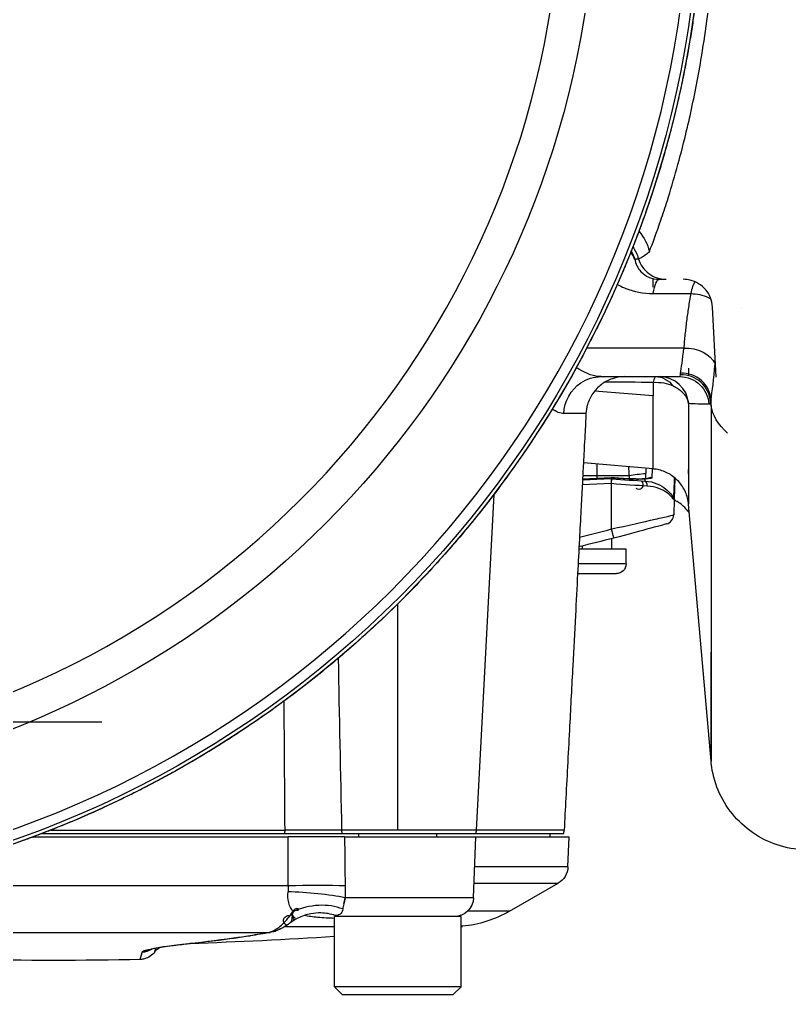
# Model space of a CAD drawing. Header units: millimetres. Extents: x 553637 to 584936, y 5008 to 53898.
# Drawn here: x 560189.1 to 560268.2, y 42116 to 42216.2 of the extents above; entities that cross this region are included whole.
import ezdxf

# ---------------------------------------------------------------- set-up
doc = ezdxf.new("R2010")
doc.units = ezdxf.units.MM
doc.header["$LTSCALE"] = 10
doc.header["$MEASUREMENT"] = 0
doc.layers.add('2', color=2, linetype='Continuous')

msp = doc.modelspace()

# ---------------------------------------------------------------- linework, layer by layer
at = {"layer": '2', "extrusion": (-1, 1.31047e-06, 1.33332e-29)}
for p, q in [((560258.25, 42207.57), (560258.25, 42207.57)), ((560258.26, 42207.6), (560258.26, 42207.6)), ((560254.19, 42188.69), (560254.19, 42189.55)), ((560254.81, 42189.49), (560255.54, 42189.49)), ((560254.2, 42188.02), (560258.06, 42188.02)), ((560260.66, 42179.44), (560260.28, 42186.64)), ((560257.33, 42182.41), (560247.37, 42182.41)), ((560257.83, 42180.37), (560257.83, 42179.57)), ((560248.84, 42179.49), (560256.93, 42179.49)), ((560254.19, 42178.89), (560254.19, 42177.53)), ((560254.19, 42177.53), (560248.17, 42177.99)), ((560259.8, 42178.27), (560259.8, 42178.27)), ((560260.14, 42176.53), (560260.08, 42176.9)), ((560254.19, 42173.78), (560254.19, 42173.78)), ((560254.19, 42170), (560247.02, 42170.63)), ((560248.41, 42170.51), (560248.41, 42169.33)), ((560248.41, 42169.33), (560251.73, 42169.33)), ((560253.43, 42168.99), (560253.47, 42170.07)), ((560254.1, 42170.01), (560254.06, 42169.09)), ((560249.9, 42168.49), (560246.9, 42168.35)), ((560246.93, 42168.87), (560249.91, 42169.01)), ((560249.88, 42169.08), (560246.94, 42168.94)), ((560249.88, 42169.08), (560246.94, 42168.94)), ((560249.91, 42168.49), (560249.9, 42168.49)), ((560249.91, 42169.01), (560249.95, 42169)), ((560249.91, 42163.83), (560249.91, 42168.49)), ((560253.35, 42168.98), (560253.35, 42168.76)), ((560256.43, 42169.07), (560256.36, 42166.86)), ((560237.81, 42167.36), (560236, 42132.88)), ((560256.36, 42166.86), (560256.3, 42165.28)), ((560260.14, 42139.97), (560257.83, 42166.37)), ((560249.91, 42162.83), (560249.91, 42161.74)), ((560251.41, 42161.74), (560246.56, 42161.74)), ((560246.91, 42162.08), (560246.91, 42161.74)), ((560251.41, 42160.24), (560251.41, 42161.74)), ((560251.41, 42160.24), (560246.48, 42160.24)), ((560246.43, 42159.24), (560250.41, 42159.24)), ((560227.96, 42132.88), (560227.96, 42156.13)), ((560192.31, 42132.88), (560216.34, 42132.88)), ((560192.61, 42132.88), (560192.61, 42133)), ((560223.96, 42132.19), (560223.96, 42132.49)), ((560231.2, 42132.88), (560231.2, 42132.88)), ((560231.96, 42132.19), (560231.96, 42132.49)), ((560234.43, 42132.49), (560234.43, 42132.49)), ((560234.48, 42132.88), (560234.48, 42132.88)), ((560243.61, 42132.19), (560243.61, 42132.49)), ((560190.5, 42132.19), (560216.68, 42132.19)), ((560222.49, 42132.19), (560245.55, 42132.19)), ((560235.74, 42125.92), (560235.96, 42132.19)), ((560245.44, 42129.09), (560245.55, 42132.19)), ((560245.44, 42129.09), (560235.85, 42129.09)), ((560235.8, 42127.43), (560244.44, 42127.43)), ((560239.44, 42124.55), (560244.44, 42127.43)), ((560216.7, 42127.14), (560172.08, 42127.14)), ((560235.74, 42125.92), (560222.54, 42125.92)), ((560239.44, 42124.55), (560235.13, 42124.55)), ((560234.46, 42123.99), (560221.46, 42123.99)), ((560221.46, 42116.79), (560221.46, 42123.99)), ((560234.46, 42116.79), (560234.46, 42123.99)), ((560170.61, 42122.35), (560214.6, 42122.35)), ((560216.41, 42122.99), (560221.46, 42122.99)), ((560234.46, 42122.99), (560234.59, 42122.99)), ((560211.27, 42121.81), (560211.27, 42121.81)), ((560201.69, 42120.36), (560201.46, 42119.58)), ((560202.75, 42120.71), (560202.75, 42120.71)), ((560203, 42120.36), (560203.11, 42120.74)), ((560234.46, 42116.79), (560221.46, 42116.79)), ((560222.26, 42115.99), (560221.46, 42116.79)), ((560233.66, 42115.99), (560234.46, 42116.79)), ((560222.26, 42115.99), (560233.66, 42115.99))]:
    msp.add_line(p, q, dxfattribs=at)
at = {"layer": '2'}
msp.add_line((560197.56, 42143.99, 9.82), (560137.56, 42143.99, 9.82), dxfattribs=at)
for centre, radius, start, end in [((560153.41, 42231.49), 91.36, 281.878, 78.1218), ((560153.41, 42231.49), 104.56, 276.2287, 353.7751), ((560255.3, 42165.31), 1, 285.6247, 357.9999), ((560180.02, 42434.45), 279.5, 283.7853, 284.4794), ((560243.05, 42132.99), 2, 345.5366, 356.9975)]:
    msp.add_arc(centre, radius, start, end, dxfattribs=at)
at = {"layer": '2', "extrusion": (3.3667e-22, 2.56909e-16, -1)}
for centre, radius, start, end in [((-560153.41, 42231.49), 105.99, 185.6479, 264.351), ((-560153.41, 42231.49), 105.63, 186.2249, 263.7714), ((-560153.41, 42231.49), 94.9, 188.0915, 261.884), ((-560180.02, 42434.49), 280.5, 255.5206, 256.2759), ((-560250.41, 42160.24), 1, 180.0001, 270.0001), ((-560243.44, 42129.16), 2, 182.0001, 240.0001), ((-560233.74, 42125.99), 2, 182.0001, 270.0001), ((-560233.44, 42134.94), 12, 240.0001, 264.5206), ((-560222.18, 42125.99), 2, 270.0001, 290.1323), ((-560192.61, 42560.63), 439.64, 264.5206, 264.5373), ((-560192.61, 42560.63), 439.64, 266.2371, 268.1745), ((-560204.59, 42119.15), 2, 37.4524, 56.0325), ((-560192.61, 42528.58), 409.09, 268.7485, 271.2516)]:
    msp.add_arc(centre, radius, start, end, dxfattribs=at)
for centre, major_axis, ratio, start_param, end_param in [((560252.14, 42231.4), (3.43, -64.98), 0.069768, -1.148788, -1.148787), ((560254.81, 42184.49), (0, -5), 0.173648, 2.356194, 3.141593), ((560257.69, 42180.29), (-2.99, 0.26), 0.705778, 1.385951, 2.777127), ((560254.44, 42176.49), (0, -3), 0.818599, 3.141622, 3.963812), ((560259.72, 42179.43), (4.61, -87.75), 0.000112, -1.557676, -1.557665), ((560259.22, 42189.95), (-0.7, 13.31), 0.069693, 2.877929, 2.948303), ((560253.89, 42169.12), (3.98, 0.34), 0.116108, -2.133383, -1.670532), ((560249.89, 42169.22), (4.01, 0.19), 0.034841, 1.491244, 1.574127), ((560249.91, 42168.58), (-0.024, 0.499), 0.001662, -0.034867, 0), ((560252.71, 42168.38), (0.037, -0.499), 0.846688, 3.924845, 7.066437), ((560249.91, 42163.86), (-0.25, 0.968), 0.008731, 3.141593, 4.678592), ((560215.44, 42132.99), (0, -2), 0.452614, 4.764779, 4.964822), ((560222.28, 42125.99), (0, -2), 0.981911, 3.477588, 3.477861), ((560216.69, 42123.61), (-0.298, -0.402), 0.918941, -0.243296, 2.898297), ((560205.33, 42120.58), (-3.64, -0.24), 0.111565, 0.042403, 0.279639)]:
    msp.add_ellipse(centre, major_axis=major_axis, ratio=ratio, start_param=start_param, end_param=end_param, dxfattribs=at)
at = {"layer": '2'}
for centre, major_axis, ratio, start_param, end_param in [((560247.56, 42190), (-4.82, -1.31), 0.716156, 3.213018, 3.442097), ((560254.84, 42176.49), (0, 3), 0.998883, 4.785777, 6.283185), ((560256.24, 42189.68), (-0.69, 10.19), 0.038681, 3.334822, 3.405737), ((560252.29, 42230.38), (-4.72, 89.9), 0.069693, 4.066446, 4.074437), ((559926.97, 42232.37), (-68.08, 920.88), 0.347253, 4.618234, 4.619208), ((560249.9, 42168.51), (0.01, 0.501), 0.00069, -1.605617, -0.039464), ((560249.91, 42168.51), (-0.044, -0.498), 0.003042, 1.536022, 3.102176), ((560253.3, 42168.48), (-0.037, 0.499), 0.846688, 6.093488, 6.283185), ((560253.3, 42168.26), (0.024, 0.499), 0.566908, 4.705155, 6.215227), ((560253.92, 42168.61), (-0.5, 0.017), 0.991158, 4.456704, 5.405428), ((560255.86, 42166.88), (-0.5, 0.017), 0.99266, 3.141593, 3.588231), ((560223.62, 42132.99), (0, 2), 0.717526, 1.623238, 1.823392), ((560218.98, 42125.74), (-5.08, 0.44), 0.131744, 3.949311, 5.193798), ((560219.03, 42126.97), (-5.1, -0.03), 0.04238, 3.949723, 5.186114), ((560219.19, 42121.67), (-4.95, -1.23), 0.657776, 3.882101, 4.961365), ((560217.55, 42124.15), (-0.306, -0.395), 0.9116, 3.420599, 6.562192), ((560217.58, 42124.34), (-0.341, -0.366), 0.885248, 3.570414, 6.712006), ((560214.5, 42124.34), (-0.34, 1.97), 0.737239, 2.985151, 3.141593), ((560214.77, 42124.41), (-0.64, 1.9), 0.678253, 2.839844, 3.141593), ((560214.5, 42124.34), (-0.34, 1.97), 0.737239, 3.400254, 3.401349), ((560210.83, 42123.75), (-0.27, 1.98), 0.682034, 3.010783, 3.141593), ((560212.46, 42123.99), (-0.32, 1.97), 0.744152, 2.992047, 3.141593), ((560201.65, 42122.35), (-1.91, 0.59), 0.997905, 1.890375, 2.423552), ((560201.78, 42122.46), (-0.84, 1.81), 0.98699, 2.72332, 3.113601), ((560205.59, 42123.11), (-0.22, 1.99), 0.687067, 3.026819, 3.141593)]:
    msp.add_ellipse(centre, major_axis=major_axis, ratio=ratio, start_param=start_param, end_param=end_param, dxfattribs=at)
for points, degree, knots in [([(560258.74, 42219.56), (560257.13, 42205.36), (560253.13, 42191.42), (560246.79, 42178.3), (560232.09, 42157.72), (560212.22, 42142.33), (560202.95, 42136.86), (560193.09, 42132.62), (560182.87, 42129.66)], 5, [-0.9996129, -0.9996129, -0.9996129, -0.9996129, -0.9996129, -0.9996129, -0.5, -0.5, -0.5, -0.1279723, -0.1279723, -0.1279723, -0.1279723, -0.1279723, -0.1279723]), ([(560253.8, 42192.33), (560254.15, 42193.22), (560254.56, 42194.32), (560254.98, 42195.56), (560255.2, 42196.2), (560255.43, 42196.88), (560255.65, 42197.59), (560256.3, 42199.66), (560256.95, 42201.97), (560257.54, 42204.41), (560257.69, 42205.03), (560257.84, 42205.66), (560257.98, 42206.29), (560258.39, 42208.15), (560258.77, 42210.07), (560259.1, 42212.02), (560259.54, 42214.65), (560259.9, 42217.34), (560260.16, 42220.07)], 3, [0, 0, 0, 0, 0.16429, 0.16429, 0.16429, 0.25, 0.25, 0.25, 0.5, 0.5, 0.5, 0.56377, 0.56377, 0.56377, 0.75, 0.75, 0.75, 1, 1, 1, 1]), ([(560252.3, 42191.55), (560252.39, 42191.09), (560252.58, 42190.65), (560252.93, 42190.27), (560252.95, 42190.25), (560252.97, 42190.23), (560252.99, 42190.21), (560253.19, 42190.02), (560253.43, 42189.84), (560253.73, 42189.71), (560253.75, 42189.7), (560253.77, 42189.69), (560253.79, 42189.68), (560254.08, 42189.56), (560254.43, 42189.49), (560254.81, 42189.49)], 3, [0, 0, 0, 0, 0.475092, 0.475092, 0.475092, 0.5, 0.5, 0.5, 0.75, 0.75, 0.75, 0.765278, 0.765278, 0.765278, 1, 1, 1, 1]), ([(560252.68, 42191.6), (560252.74, 42191.61), (560252.86, 42191.67), (560253.05, 42191.78), (560253.05, 42191.78), (560253.06, 42191.79), (560253.06, 42191.79), (560253.25, 42191.9), (560253.49, 42192.06), (560253.8, 42192.33)], 3, [0.0000046, 0.0000046, 0.0000046, 0.0000046, 0.5000046, 0.5000046, 0.5000046, 0.5147874, 0.5147874, 0.5147874, 1, 1, 1, 1]), ([(560252.68, 42191.6), (560252.86, 42191), (560253.25, 42190.45), (560253.76, 42190.07), (560254.27, 42189.7), (560254.9, 42189.49), (560255.54, 42189.49)], 3, [0, 0, 0, 0, 0.499995, 0.499995, 0.499995, 0.999995, 0.999995, 0.999995, 0.999995]), ([(560260.28, 42186.64), (560260.26, 42186.97), (560260.19, 42187.29), (560259.95, 42187.89), (560259.79, 42188.17), (560259.38, 42188.66), (560259.13, 42188.87), (560258.59, 42189.21), (560258.29, 42189.33), (560257.75, 42189.46), (560257.52, 42189.49), (560257.29, 42189.49)], 3, [0, 0, 0, 0, 0.975443, 0.975443, 1.930576, 1.930576, 2.886271, 2.886271, 3.843042, 3.843042, 4.537068, 4.537068, 4.537068, 4.537068]), ([(560250.51, 42188.97), (560250.73, 42188.84), (560250.98, 42188.72), (560251.23, 42188.61), (560251.28, 42188.59), (560251.34, 42188.57), (560251.39, 42188.55), (560252.2, 42188.23), (560253.16, 42188.02), (560254.2, 42188.02)], 3, [0.6746539, 0.6746539, 0.6746539, 0.6746539, 0.75, 0.75, 0.75, 0.7651723, 0.7651723, 0.7651723, 1, 1, 1, 1]), ([(560258.06, 42188.02), (560258.02, 42187.79), (560257.97, 42187.56), (560257.93, 42187.32), (560257.89, 42187.08), (560257.85, 42186.84), (560257.82, 42186.6), (560257.78, 42186.37), (560257.75, 42186.14), (560257.72, 42185.91), (560257.68, 42185.67), (560257.65, 42185.43), (560257.62, 42185.2), (560257.59, 42184.96), (560257.56, 42184.74), (560257.54, 42184.51), (560257.51, 42184.28), (560257.48, 42184.03), (560257.46, 42183.8), (560257.43, 42183.57), (560257.41, 42183.35), (560257.39, 42183.12), (560257.37, 42182.89), (560257.35, 42182.65), (560257.33, 42182.41)], 3, [0, 0, 0, 0, 0.125, 0.125, 0.125, 0.25, 0.25, 0.25, 0.375, 0.375, 0.375, 0.5, 0.5, 0.5, 0.625, 0.625, 0.625, 0.75, 0.75, 0.75, 0.875, 0.875, 0.875, 1, 1, 1, 1]), ([(560258.06, 42188.02), (560258.67, 42188.02), (560259.3, 42187.87), (560259.84, 42187.62), (560259.94, 42187.57), (560260.03, 42187.52), (560260.12, 42187.47)], 3, [0.4116469, 0.4116469, 0.4116469, 0.4116469, 0.9116469, 0.9116469, 0.9116469, 1, 1, 1, 1]), ([(560248.84, 42179.49), (560248.14, 42179.49), (560247.35, 42179.76), (560246.55, 42180.26), (560246.49, 42180.29), (560246.44, 42180.33), (560246.38, 42180.36), (560246.35, 42180.38), (560246.33, 42180.4), (560246.3, 42180.42)], 3, [0.4484139, 0.4484139, 0.4484139, 0.4484139, 0.9484139, 0.9484139, 0.9484139, 0.9823521, 0.9823521, 0.9823521, 1, 1, 1, 1]), ([(560245.01, 42175.69), (560245.07, 42176.95), (560245.74, 42178.16), (560246.75, 42178.84), (560247.37, 42179.26), (560248.1, 42179.49), (560248.84, 42179.49)], 3, [0.0000017, 0.0000017, 0.0000017, 0.0000017, 0.6215101, 0.6215101, 0.6215101, 1, 1, 1, 1]), ([(560251.28, 42179.49), (560250.85, 42179.49), (560250.41, 42179.41), (560249.6, 42179.14), (560249.21, 42178.93), (560248.54, 42178.42), (560248.24, 42178.11), (560247.75, 42177.41), (560247.56, 42177.02), (560247.36, 42176.31), (560247.31, 42176), (560247.29, 42175.69)], 3, [0, 0, 0, 0, 1.300499, 1.300499, 2.573994, 2.573994, 3.848249, 3.848249, 5.123958, 5.123958, 6.049467, 6.049467, 6.049467, 6.049467]), ([(560256.93, 42179.49), (560257.69, 42179.49), (560258.44, 42179.18), (560258.99, 42178.66), (560259.54, 42178.14), (560259.88, 42177.4), (560259.92, 42176.65)], 3, [0, 0, 0, 0, 0.5, 0.5, 0.5, 1, 1, 1, 1]), ([(560260.08, 42176.9), (560260.03, 42177.65), (560259.67, 42178.38), (560259.11, 42178.9), (560258.54, 42179.41), (560257.76, 42179.7), (560256.99, 42179.68)], 3, [0.0000019, 0.0000019, 0.0000019, 0.0000019, 0.5000019, 0.5000019, 0.5000019, 1, 1, 1, 1]), ([(560260.14, 42177.11), (560260.08, 42177.86), (560259.72, 42178.58), (560259.14, 42179.09), (560258.57, 42179.59), (560257.78, 42179.87), (560257.01, 42179.85)], 3, [0.0000018, 0.0000018, 0.0000018, 0.0000018, 0.5, 0.5, 0.5, 0.9999971, 0.9999971, 0.9999971, 0.9999971]), ([(560254.19, 42170), (560254.19, 42170.01), (560254.19, 42170.06), (560254.19, 42170.17), (560254.19, 42170.82), (560254.19, 42173.34), (560254.19, 42177.53)], 3, [0.4132142, 0.4132142, 0.4132142, 0.4132142, 0.5, 0.5, 0.5, 1, 1, 1, 1]), ([(560259.92, 42176.65), (560259.65, 42176.65), (560259.39, 42176.66), (560259.14, 42176.66), (560259.02, 42176.67), (560258.9, 42176.67), (560258.78, 42176.67), (560258.43, 42176.68), (560258.1, 42176.69), (560257.83, 42176.71)], 3, [0, 0, 0, 0, 0.336859, 0.336859, 0.336859, 0.5, 0.5, 0.5, 1, 1, 1, 1]), ([(560257.83, 42176.71), (560257.83, 42171.4), (560257.83, 42168), (560257.83, 42166.83), (560257.83, 42166.52), (560257.83, 42166.37), (560257.83, 42166.37)], 3, [0, 0, 0, 0, 0.5, 0.5, 0.5, 0.6316958, 0.6316958, 0.6316958, 0.6316958]), ([(560260.14, 42176.53), (560260.14, 42167.83), (560260.14, 42160.31), (560260.14, 42154.44), (560260.14, 42148.57), (560260.14, 42144.35), (560260.14, 42142.05), (560260.14, 42140.89), (560260.14, 42140.21), (560260.14, 42140.03), (560260.14, 42139.84), (560260.14, 42140.14), (560260.14, 42140.91), (560260.14, 42142.47), (560260.14, 42145.96), (560260.14, 42151.18)], 3, [0.0000004, 0.0000004, 0.0000004, 0.0000004, 0.2500004, 0.2500004, 0.2500004, 0.5000004, 0.5000004, 0.5000004, 0.6255446, 0.6255446, 0.6255446, 0.7500004, 0.7500004, 0.7500004, 1, 1, 1, 1]), ([(560247.29, 42175.69), (560247.29, 42175.69), (560247.2, 42175.69), (560247.01, 42175.69), (560246.67, 42175.69), (560246, 42175.69), (560245.01, 42175.69)], 3, [0.5733809, 0.5733809, 0.5733809, 0.5733809, 0.7213026, 0.7213026, 0.7213026, 0.9999984, 0.9999984, 0.9999984, 0.9999984]), ([(560247.29, 42175.69), (560247.27, 42175.36), (560247.26, 42175.03), (560247.22, 42174.3), (560247.2, 42173.9), (560247.15, 42173.02), (560247.12, 42172.54), (560247.07, 42171.48), (560247.04, 42170.91), (560246.97, 42169.64), (560246.94, 42168.95), (560246.86, 42167.44), (560246.81, 42166.61), (560246.72, 42164.78), (560246.67, 42163.79), (560246.55, 42161.6), (560246.49, 42160.41), (560246.35, 42157.79), (560246.28, 42156.36), (560246.11, 42153.21), (560246.02, 42151.49), (560245.82, 42147.71), (560245.72, 42145.65), (560245.48, 42141.12), (560245.35, 42138.64), (560245.16, 42135.07), (560245.1, 42133.98), (560245.05, 42132.88)], 3, [0, 0, 0, 0, 1, 1, 2.2, 2.2, 3.64, 3.64, 5.368, 5.368, 7.4416, 7.4416, 9.92992, 9.92992, 12.915904, 12.915904, 16.499085, 16.499085, 20.798902, 20.798902, 25.958682, 25.958682, 32.150419, 32.150419, 39.580502, 39.580502, 42.872765, 42.872765, 42.872765, 42.872765]), ([(560257.83, 42166.37), (560257.79, 42166.8), (560257.68, 42167.23), (560257.34, 42168.02), (560257.1, 42168.38), (560256.53, 42169.01), (560256.19, 42169.29), (560255.45, 42169.71), (560255.04, 42169.86), (560254.48, 42169.97), (560254.34, 42169.99), (560254.19, 42170)], 3, [0.000063, 0.000063, 0.000063, 0.000063, 1.299711, 1.299711, 2.573179, 2.573179, 3.847778, 3.847778, 5.122947, 5.122947, 5.562688, 5.562688, 5.562688, 5.562688]), ([(560250.22, 42169.09), (560250.62, 42169.06), (560251.03, 42169.03), (560251.79, 42168.99), (560252.15, 42168.97), (560252.79, 42168.96), (560253.06, 42168.97), (560253.27, 42168.98)], 3, [0, 0, 0, 0, 1.229239, 1.229239, 2.468037, 2.468037, 3.714753, 3.714753, 3.714753, 3.714753]), ([(560253.27, 42168.98), (560253.37, 42168.99), (560253.47, 42168.99), (560253.61, 42169.01), (560253.66, 42169.01), (560253.69, 42169.02), (560253.69, 42169.02), (560253.69, 42169.02)], 3, [0, 0, 0, 0, 0.589214, 0.589214, 1.105163, 1.105163, 1.290273, 1.290273, 1.290273, 1.290273]), ([(560257.91, 42165.48), (560257.82, 42165.61), (560257.71, 42165.74), (560257.4, 42166.09), (560257.17, 42166.3), (560256.74, 42166.6), (560256.55, 42166.71), (560256.36, 42166.81)], 3, [10.727233, 10.727233, 10.727233, 10.727233, 11.25133, 11.25133, 12.187118, 12.187118, 12.851665, 12.851665, 12.851665, 12.851665]), ([(560249.91, 42163.83), (560251.57, 42164.19), (560253.2, 42164.56), (560254.39, 42164.83), (560254.39, 42164.83), (560254.4, 42164.83), (560254.4, 42164.84), (560254.99, 42164.97), (560255.48, 42165.08), (560255.8, 42165.16), (560256.13, 42165.24), (560256.3, 42165.28), (560256.3, 42165.28)], 3, [0, 0, 0, 0, 0.00505707, 0.00505707, 0.00505707, 0.00507011, 0.00507011, 0.00507011, 0.00760517, 0.00760517, 0.00760517, 0.01014022, 0.01014022, 0.01014022, 0.01014022]), ([(560255.57, 42164.35), (560255.57, 42164.35), (560254.95, 42164.18), (560253.95, 42163.9), (560252.95, 42163.63), (560251.56, 42163.26), (560250.16, 42162.9)], 3, [0, 0, 0, 0, 0.004281883, 0.004281883, 0.004281883, 0.008563766, 0.008563766, 0.008563766, 0.008563766]), ([(560269.75, 42130.85), (560268.8, 42130.88), (560267.84, 42131.06), (560266.05, 42131.65), (560265.19, 42132.08), (560263.63, 42133.16), (560262.93, 42133.81), (560261.74, 42135.28), (560261.24, 42136.1), (560260.51, 42137.84), (560260.27, 42138.78), (560260.15, 42139.8), (560260.14, 42139.89), (560260.14, 42139.97)], 3, [0, 0, 0, 0, 2.853609, 2.853609, 5.684101, 5.684101, 8.514313, 8.514313, 11.346228, 11.346228, 14.176704, 14.176704, 14.438353, 14.438353, 14.438353, 14.438353]), ([(560216.32, 42132.49), (560212.57, 42132.49), (560208.61, 42132.49), (560200.44, 42132.49), (560196.25, 42132.49), (560191.8, 42132.49), (560191.54, 42132.49), (560191.29, 42132.49)], 3, [0, 0, 0, 0, 1.259571, 1.259571, 2.519085, 2.519085, 2.59524, 2.59524, 2.59524, 2.59524]), ([(560222.23, 42132.49), (560221.86, 42132.49), (560221.43, 42132.49), (560220.48, 42132.49), (560219.97, 42132.49), (560218.91, 42132.49), (560218.36, 42132.49), (560217.3, 42132.49), (560216.79, 42132.49), (560216.32, 42132.49)], 3, [0.0000023, 0.0000023, 0.0000023, 0.0000023, 0.1599267, 0.1599267, 0.3212832, 0.3212832, 0.4830252, 0.4830252, 0.6433473, 0.6433473, 0.6433473, 0.6433473]), ([(560222.19, 42132.88), (560221.45, 42132.86), (560220.47, 42132.86), (560219.42, 42132.86), (560218.38, 42132.86), (560217.28, 42132.86), (560216.34, 42132.88)], 3, [0, 0, 0, 0, 0.5, 0.5, 0.5, 1, 1, 1, 1]), ([(560235.94, 42132.49), (560235.94, 42132.49), (560235.93, 42132.49), (560235.81, 42132.49), (560235.51, 42132.49), (560234.55, 42132.49), (560233.89, 42132.49), (560232.29, 42132.49), (560231.37, 42132.49), (560229.39, 42132.49), (560228.35, 42132.49), (560226.35, 42132.49), (560225.42, 42132.49), (560223.68, 42132.49), (560222.9, 42132.49), (560222.23, 42132.49)], 3, [0.501019, 0.501019, 0.501019, 0.501019, 0.575541, 0.575541, 0.887291, 0.887291, 1.200091, 1.200091, 1.512888, 1.512888, 1.824634, 1.824634, 2.112553, 2.112553, 2.400537, 2.400537, 2.400537, 2.400537]), ([(560236, 42132.88), (560236, 42132.88), (560235.7, 42132.88), (560235.12, 42132.88), (560234.45, 42132.88), (560233.41, 42132.88), (560232.16, 42132.88), (560230.9, 42132.88), (560229.43, 42132.88), (560227.96, 42132.88)], 3, [0.0000124, 0.0000124, 0.0000124, 0.0000124, 0.215135, 0.215135, 0.215135, 0.465135, 0.465135, 0.465135, 0.7151226, 0.7151226, 0.7151226, 0.7151226]), ([(560244.99, 42132.49), (560244.99, 42132.49), (560244.08, 42132.49), (560240.77, 42132.49), (560238.63, 42132.49), (560235.94, 42132.49)], 3, [0, 0, 0, 0, 1.691502, 1.691502, 3.130307, 3.130307, 3.130307, 3.130307]), ([(560245.05, 42132.88), (560245.05, 42132.88), (560244.13, 42132.88), (560242.35, 42132.88), (560240.83, 42132.88), (560238.69, 42132.88), (560236, 42132.88)], 3, [0.0748032, 0.0748032, 0.0748032, 0.0748032, 0.5748032, 0.5748032, 0.5748032, 1, 1, 1, 1]), ([(560222.49, 42132.19), (560222.12, 42132.19), (560221.7, 42132.19), (560220.76, 42132.19), (560220.25, 42132.19), (560219.19, 42132.19), (560218.65, 42132.19), (560217.62, 42132.19), (560217.14, 42132.19), (560216.68, 42132.19)], 3, [0, 0, 0, 0, 0.152457, 0.152457, 0.3124704, 0.3124704, 0.4729586, 0.4729586, 0.6258815, 0.6258815, 0.6258815, 0.6258815]), ([(560217.19, 42124.52), (560217.01, 42124.76), (560216.86, 42125.05), (560216.77, 42125.39), (560216.77, 42125.41), (560216.76, 42125.43), (560216.75, 42125.45), (560216.67, 42125.78), (560216.64, 42126.15), (560216.68, 42126.54)], 3, [0, 0, 0, 0, 0.001219251, 0.001219251, 0.001219251, 0.001298647, 0.001298647, 0.001298647, 0.002438503, 0.002438503, 0.002438503, 0.002438503]), ([(560222.54, 42125.92), (560222.49, 42125.69), (560222.45, 42125.48), (560222.41, 42125.3), (560222.37, 42125.1), (560222.33, 42124.92), (560222.3, 42124.77)], 3, [0, 0, 0, 0, 0.00069762, 0.00069762, 0.00069762, 0.001472563, 0.001472563, 0.001472563, 0.001472563]), ([(560215, 42122.47), (560215.39, 42122.63), (560215.78, 42122.89), (560216.16, 42123.25), (560216.51, 42123.59), (560216.85, 42124.01), (560217.17, 42124.49), (560217.18, 42124.5), (560217.18, 42124.51), (560217.19, 42124.52)], 3, [0, 0, 0, 0, 0.001900691, 0.001900691, 0.001900691, 0.003707215, 0.003707215, 0.003707215, 0.003745703, 0.003745703, 0.003745703, 0.003745703]), ([(560216.87, 42123.32), (560216.9, 42123.34), (560216.94, 42123.37), (560216.96, 42123.41), (560216.98, 42123.43), (560217, 42123.45), (560217.01, 42123.48), (560217.06, 42123.57), (560217.09, 42123.69), (560217.11, 42123.83), (560217.11, 42123.85), (560217.12, 42123.87), (560217.12, 42123.88), (560217.14, 42124.06), (560217.16, 42124.27), (560217.19, 42124.52)], 3, [0.001640056, 0.001640056, 0.001640056, 0.001640056, 0.001964898, 0.001964898, 0.001964898, 0.002167636, 0.002167636, 0.002167636, 0.002947347, 0.002947347, 0.002947347, 0.003037217, 0.003037217, 0.003037217, 0.003929797, 0.003929797, 0.003929797, 0.003929797]), ([(560221.49, 42124.11), (560221.3, 42124.18), (560221.06, 42124.25), (560220.57, 42124.34), (560220.32, 42124.36), (560219.73, 42124.38), (560219.37, 42124.35), (560218.57, 42124.2), (560218.11, 42124.05), (560217.4, 42123.69), (560217.13, 42123.52), (560216.87, 42123.32)], 3, [0, 0, 0, 0, 0.966194, 0.966194, 1.769845, 1.769845, 2.86089, 2.86089, 4.295751, 4.295751, 5.281533, 5.281533, 5.281533, 5.281533]), ([(560222.3, 42124.77), (560222.26, 42124.57), (560222.21, 42124.45), (560222.15, 42124.36), (560222.11, 42124.31), (560222.08, 42124.28), (560222.04, 42124.25), (560221.99, 42124.21), (560221.94, 42124.18), (560221.88, 42124.16), (560221.87, 42124.15), (560221.86, 42124.15), (560221.85, 42124.14), (560221.81, 42124.13), (560221.77, 42124.12), (560221.74, 42124.11), (560221.66, 42124.1), (560221.59, 42124.09), (560221.54, 42124.1), (560221.52, 42124.1), (560221.51, 42124.1), (560221.49, 42124.11)], 3, [0, 0, 0, 0, 0.001022203, 0.001022203, 0.001022203, 0.001528604, 0.001528604, 0.001528604, 0.002292906, 0.002292906, 0.002292906, 0.002466733, 0.002466733, 0.002466733, 0.003057208, 0.003057208, 0.003057208, 0.004335291, 0.004335291, 0.004335291, 0.004860359, 0.004860359, 0.004860359, 0.004860359]), ([(560221.46, 42123.81), (560220.87, 42123.82), (560220.3, 42123.85), (560219.75, 42123.9), (560219.26, 42123.95), (560218.78, 42124.02), (560218.33, 42124.11)], 3, [0.005762874, 0.005762874, 0.005762874, 0.005762874, 0.008128739, 0.008128739, 0.008128739, 0.01024364, 0.01024364, 0.01024364, 0.01024364]), ([(560203, 42120.36), (560202.87, 42120.19), (560202.71, 42120.04), (560202.35, 42119.8), (560202.15, 42119.71), (560201.81, 42119.62), (560201.67, 42119.59), (560201.53, 42119.59)], 3, [0, 0, 0, 0, 0.651497, 0.651497, 1.288719, 1.288719, 1.706784, 1.706784, 1.706784, 1.706784]), ([(560205.81, 42121.12), (560205.05, 42121.03), (560204.39, 42120.95), (560203.33, 42120.79), (560202.92, 42120.71), (560202.64, 42120.64), (560202.59, 42120.63), (560202.57, 42120.62), (560202.56, 42120.62), (560202.56, 42120.62)], 3, [0, 0, 0, 0, 3.170236, 3.170236, 6.270891, 6.270891, 7.225529, 7.225529, 7.514728, 7.514728, 7.514728, 7.514728])]:
    msp.add_open_spline(points, degree=degree, knots=knots, dxfattribs=at)
for points, degree in [([(560252.72, 42194.42), (560253.26, 42193.8), (560253.63, 42193.07), (560253.8, 42192.33)], 3), ([(560251.94, 42192.4), (560252.09, 42192.13), (560252.21, 42191.84), (560252.3, 42191.55)], 3), ([(560252.11, 42192.83), (560252.35, 42192.45), (560252.54, 42192.04), (560252.68, 42191.6)], 3), ([(560252.3, 42191.55), (560252.43, 42191.57), (560252.55, 42191.59), (560252.68, 42191.6)], 3), ([(560258.49, 42189.23), (560258.3, 42188.98), (560258.15, 42188.56), (560258.06, 42188.02)], 3), ([(560263.24, 42186.64), (560263.24, 42186.64), (560263.24, 42186.64), (560263.24, 42186.64)], 3), ([(560257.01, 42179.85), (560257.05, 42180.33), (560257.25, 42181.25), (560257.33, 42182.41)], 3), ([(560257.13, 42180.73), (560257.13, 42180.73), (560257.14, 42180.73), (560257.14, 42180.73)], 3), ([(560260.14, 42177.11), (560260.24, 42177.95), (560260.45, 42179.25), (560260.55, 42180.8)], 3), ([(560260.55, 42180.8), (560260.56, 42180.9), (560260.56, 42181.01), (560260.57, 42181.11)], 3), ([(560248.84, 42179.49), (560248.84, 42179.49), (560248.84, 42179.49), (560248.83, 42179.49)], 3), ([(560254.44, 42179.49), (560254.39, 42179.49), (560254.3, 42179.28), (560254.19, 42178.89)], 3), ([(560256.93, 42179.49), (560256.96, 42179.49), (560256.98, 42179.55), (560256.99, 42179.68)], 3), ([(560257, 42179.72), (560257, 42179.72), (560257, 42179.72), (560257, 42179.72)], 3), ([(560257.72, 42179.79), (560257.72, 42179.79), (560257.72, 42179.79), (560257.72, 42179.79)], 3), ([(560254.19, 42178.89), (560252.54, 42178.9), (560250.88, 42178.91), (560249.23, 42178.92)], 3), ([(560254.19, 42178.89), (560254.93, 42178.94), (560255.65, 42178.82), (560256.24, 42178.53)], 3), ([(560256.24, 42178.53), (560256.81, 42178.25), (560257.26, 42177.91), (560257.58, 42177.53), (560257.77, 42177.12), (560257.83, 42176.71)], 5), ([(560258, 42176.7), (560258, 42176.7), (560258, 42176.7), (560258, 42176.7)], 3), ([(560260.08, 42176.9), (560260.03, 42176.72), (560259.98, 42176.65), (560259.92, 42176.65)], 3), ([(560261.82, 42173.69), (560260.88, 42174.53), (560260.28, 42175.52), (560260.14, 42176.53)], 3), ([(560245.01, 42175.69), (560244.64, 42175.69), (560244.24, 42175.86), (560243.83, 42176.16)], 3), ([(560254.19, 42173.96), (560254.19, 42173.96), (560254.19, 42173.96), (560254.19, 42173.96)], 3), ([(560246.96, 42169.33), (560247.43, 42169.33), (560247.92, 42169.33), (560248.41, 42169.33)], 3), ([(560248.41, 42169.33), (560248.41, 42169.22), (560248.41, 42169.11), (560248.41, 42169.01)], 3), ([(560251.78, 42168.99), (560251.76, 42169.1), (560251.74, 42169.21), (560251.73, 42169.33)], 3), ([(560257.83, 42169.5), (560257.83, 42169.64), (560257.83, 42169.79), (560257.83, 42169.95)], 3), ([(560249.88, 42169.08), (560249.99, 42169.08), (560250.11, 42169.09), (560250.22, 42169.09)], 3), ([(560249.91, 42169.01), (560249.91, 42169.01), (560249.91, 42169.01), (560249.91, 42169.01)], 3), ([(560253.59, 42168.24), (560252.5, 42168.29), (560251.22, 42168.38), (560249.91, 42168.49)], 3), ([(560249.95, 42169), (560251.16, 42168.9), (560252.35, 42168.81), (560253.35, 42168.76)], 3), ([(560250.21, 42169.09), (560250.22, 42169.09), (560250.22, 42169.09), (560250.22, 42169.09)], 3), ([(560253.35, 42168.98), (560252.67, 42168.93), (560251.48, 42168.99), (560250.21, 42169.09)], 3), ([(560250.22, 42169.09), (560250.22, 42169.09), (560250.22, 42169.09), (560250.22, 42169.09)], 3), ([(560254.06, 42169.09), (560254.06, 42168.99), (560253.8, 42169), (560253.35, 42168.98)], 3), ([(560253.35, 42168.76), (560253.81, 42168.73), (560254.64, 42168.52), (560255.55, 42167.95), (560256.15, 42167.29), (560256.31, 42167.02), (560256.32, 42167.08)], 3), ([(560253.63, 42168.99), (560253.63, 42168.99), (560253.63, 42168.99), (560253.63, 42168.99)], 3), ([(560253.95, 42169.01), (560253.95, 42169.01), (560253.95, 42169.01), (560253.95, 42169.01)], 3), ([(560256.32, 42167.08), (560256.33, 42167.5), (560256.36, 42168.18), (560256.4, 42169.1)], 3), ([(560256.36, 42166.86), (560256.36, 42166.8), (560256.22, 42166.99), (560255.69, 42167.54), (560254.83, 42168.03), (560254.03, 42168.22), (560253.59, 42168.24)], 3), ([(560221.83, 42150.53), (560221.95, 42144.65), (560222.06, 42138.77), (560222.19, 42132.88)], 3), ([(560216.25, 42146.12), (560216.28, 42141.71), (560216.31, 42137.29), (560216.34, 42132.88)], 3), ([(560227.96, 42132.88), (560226.35, 42132.88), (560224.74, 42132.88), (560223.31, 42132.88), (560222.19, 42132.88)], 4), ([(560233.53, 42132.88), (560233.53, 42132.88), (560233.53, 42132.88), (560233.53, 42132.88)], 3), ([(560234.48, 42132.88), (560234.48, 42132.88), (560234.48, 42132.88), (560234.48, 42132.88)], 3), ([(560236, 42132.88), (560236, 42132.75), (560235.98, 42132.61), (560235.94, 42132.49)], 3), ([(560216.7, 42127.14), (560216.7, 42128.82), (560216.69, 42130.51), (560216.68, 42132.19)], 3), ([(560222.49, 42132.19), (560222.51, 42130.51), (560222.53, 42128.82), (560222.55, 42127.14)], 3), ([(560216.7, 42127.14), (560216.71, 42126.94), (560216.7, 42126.74), (560216.68, 42126.54)], 3), ([(560222.55, 42127.14), (560222.56, 42126.73), (560222.55, 42126.32), (560222.54, 42125.92)], 3), ([(560222.41, 42125.33), (560222.45, 42125.5), (560222.49, 42125.7), (560222.54, 42125.92)], 3), ([(560217.15, 42124.58), (560217.15, 42124.58), (560217.15, 42124.58), (560217.15, 42124.58)], 3), ([(560216.87, 42123.32), (560216.42, 42122.97), (560215.92, 42122.69), (560215.41, 42122.51)], 3), ([(560212.56, 42122.01), (560213.25, 42122.12), (560213.91, 42122.23), (560214.6, 42122.35)], 3), ([(560214.83, 42122.37), (560214.14, 42122.25), (560213.48, 42122.13), (560212.78, 42122.02)], 3), ([(560214.6, 42122.35), (560214.73, 42122.38), (560214.86, 42122.42), (560215, 42122.47)], 3), ([(560215.41, 42122.51), (560215.22, 42122.45), (560215.03, 42122.4), (560214.83, 42122.37)], 3), ([(560205.65, 42121.11), (560207.4, 42121.31), (560209.16, 42121.52), (560210.92, 42121.76)], 3), ([(560211.09, 42121.77), (560209.33, 42121.53), (560207.57, 42121.31), (560205.81, 42121.12)], 3), ([(560210.92, 42121.76), (560211.49, 42121.84), (560212.04, 42121.92), (560212.56, 42122.01)], 3), ([(560212.78, 42122.02), (560212.24, 42121.93), (560211.68, 42121.85), (560211.09, 42121.77)], 3), ([(560201.83, 42120.46), (560202.24, 42120.66), (560203.6, 42120.88), (560205.65, 42121.11)], 3), ([(560202.74, 42120.71), (560202.74, 42120.71), (560202.74, 42120.71), (560202.74, 42120.71)], 3)]:
    msp.add_open_spline(points, degree=degree, dxfattribs=at)
msp.add_rational_spline([(560249.91, 42169.01), (560249.95, 42169.04), (560250.21, 42169.09)], [1.0014126474, 1.00140162438, 1.00131592304], degree=2, dxfattribs=at)

doc.saveas('drawing.dxf')
